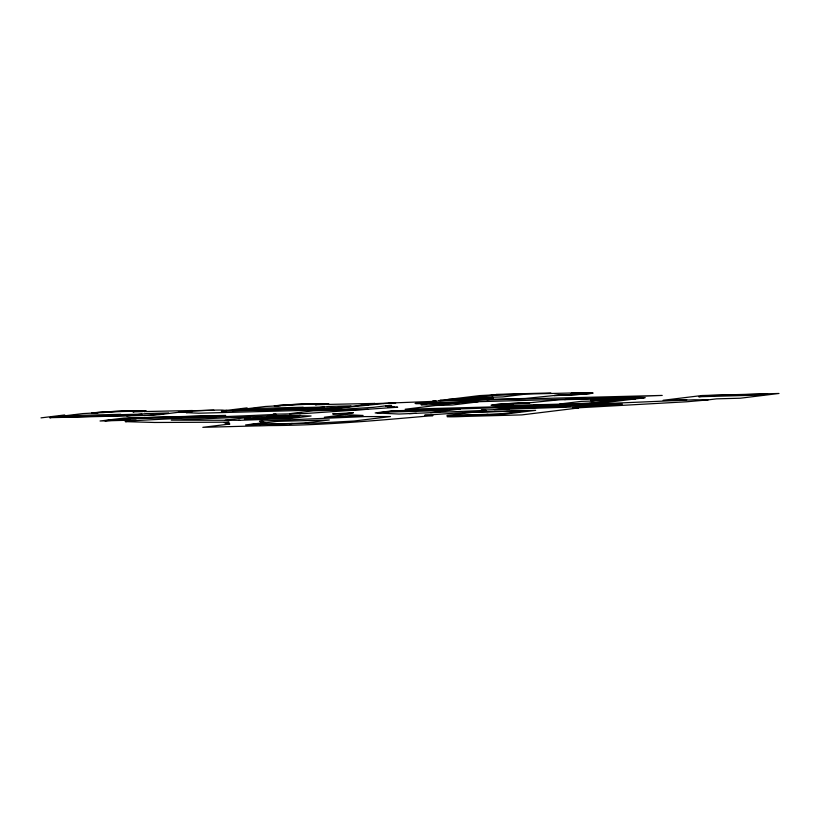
<?xml version="1.0" encoding="UTF-8"?>
<svg xmlns="http://www.w3.org/2000/svg" width="820" height="820" viewBox="0 0 820 820"><rect width="100%" height="100%" fill="white"/><g stroke="black" fill="none" stroke-linecap="round" stroke-linejoin="round"><path stroke-width="1.23" d="M210.443 417.236L225.725 415.371L123.738 418.097L100.04 420.998L136.11 420.035L125.255 421.582M707.824 399.904L694.15 399.781L585.511 404.434L405.131 409.252L459.425 402.599L426.83 404.998L421.019 404.731L426.851 404.014L415.063 403.471L579.504 398.868A16.277 0.564 -2.4 0 0 589.97 398.54L662.211 395.414L432.468 401.267L436.281 401.267L373.899 403.655L341.766 407.581L326.616 408.38M707.793 399.904L686.791 401.769L572.668 408.124L578.428 407.97L521.868 414.899L465.012 416.427A16.277 0.564 -2.4 0 1 447.607 416.734A16.277 0.564 -2.4 0 1 457.119 415.668L504.956 414.11L535.655 410.348L471.479 412.06L424.668 415.227L432.95 415.607C378.184 420.373 323.377 425.498 268.294 425.58L267.043 425.631A16.277 0.564 -2.4 0 1 255.727 425.928L202.817 427.333L229.877 424.012L226.064 423.837L228.975 423.479L224.27 422.771L229.149 422.167L154.662 422.484L126.003 421.654M50.778 417.513L49.835 417.677L149.158 415.351L168.551 412.972L146.165 413.567L126.772 415.945M144.187 415.484L159.326 414.684L192.444 410.523L144.074 411.558A28.485 0.994 -2.4 0 0 129.273 410.871A28.485 0.994 -2.4 0 0 91.84 412.952L103.033 412.655A16.277 0.564 -2.4 0 1 124.425 411.466A16.277 0.564 -2.4 0 1 132.881 411.855L142.085 411.609A26.312 0.922 -2.4 0 0 128.412 410.974A26.312 0.922 -2.4 0 0 93.839 412.901M233.218 410.41L232.265 410.574L331.598 408.247L350.981 405.869L328.594 406.464L309.212 408.842M373.899 403.655L374.883 403.419L326.514 404.455A28.485 0.994 -2.4 0 0 311.702 403.768A28.485 0.994 -2.4 0 0 274.28 405.849L285.473 405.551A16.277 0.564 -2.4 0 1 306.854 404.362A16.277 0.564 -2.4 0 1 315.321 404.752L324.525 404.506A26.312 0.922 -2.4 0 0 310.841 403.87A26.312 0.922 -2.4 0 0 276.268 405.797M441.078 400.314L440.135 400.488L525.169 398.479L553.377 395.609A28.485 0.994 -2.4 0 0 590.8 393.528A28.485 0.994 -2.4 0 0 575.999 392.841L571.15 393.436A16.277 0.564 -2.4 0 1 579.607 393.825A16.277 0.564 -2.4 0 1 558.225 395.014L554.238 395.506A26.312 0.922 -2.4 0 0 588.811 393.579A26.312 0.922 -2.4 0 0 575.138 392.944M573.303 393.169L574.287 392.934L492.338 394.871M510.911 405.111L509.927 405.346L591.876 403.409M643.136 397.956L644.11 397.72L559.045 399.791L530.837 402.661A28.485 0.994 -2.4 0 0 493.414 404.752A28.485 0.994 -2.4 0 0 508.215 405.439L513.064 404.844A16.277 0.564 -2.4 0 1 504.607 404.444A16.277 0.564 -2.4 0 1 525.989 403.255L529.976 402.774A26.312 0.922 -2.4 0 0 495.403 404.69A26.312 0.922 -2.4 0 0 509.076 405.336M41 417.872L64.698 414.971M49.702 417.646L82.922 413.587L98.062 412.788M223.429 410.779L247.127 407.868M232.142 410.543L265.352 406.484L280.502 405.685M225.162 420.209L250.202 417.144M239.942 420.301L171.277 420.158L285.35 415.371L311.098 415.986L290.28 418.538L238.569 420.342M299.659 413.659L301.986 413.382L289.552 413.71L313.25 410.81L367.975 409.344M390.463 406.402L387.573 406.751L394.266 406.577M461.055 399.063L470.752 397.874L493.138 397.269L483.441 398.458M395.875 407.407L397.433 407.212M259.827 424.565L262.41 424.247M289.675 423.766L292.258 423.448M377.21 413.013L395.793 410.738M486.988 399.811L489.714 399.483M516.836 399.012L519.562 398.684M409.446 413.598L416.232 413.28M430.654 412.665L460.471 409.016M564.652 399.596L569.562 398.991M510.265 407.683L494.357 409.631L509.281 409.231L506.698 409.549M458.144 415.145L448.335 416.345M594.5 398.797L600.148 398.1M591.076 401L600.773 399.811M485.706 414.623L488.002 414.346M612.386 400.539L590.841 403.173L559.742 404.004L581.288 401.369L613.462 400.406L623.159 399.217M559.619 407.356L569.961 406.084M679.606 400.519L686.74 399.647L663.114 400.283L701.889 395.527L779 393.467L740.224 398.223L716.588 398.848L706.891 400.037M126.3 421.234C176.238 417.954 226.33 416.898 276.289 414.366L273.132 414.223L304.63 413.557L397.69 407.222L385.82 406.187L391.632 405.469L389.356 405.367L373.438 407.345L338.68 409.477L198.717 413.218L186.14 412.634L191.962 411.917L184.725 411.578M383.811 403.573L337.215 408.278L221.349 411.179L227.16 410.461L223.645 410.256A16.277 0.564 -2.4 0 0 214.696 410.133L213.231 410.174A16.277 0.564 -2.4 0 0 208.577 410.338L188.467 411.127M383.719 403.573L388.454 403.337M388.352 403.348L390.053 403.276M389.951 403.276L390.525 403.255M391.007 403.235L392.114 403.194M391.54 403.214L395.67 403.071M393.169 403.153L393.682 403.132M494.829 394.799L479.679 395.599L438.925 400.58L483.697 399.381L493.394 398.192L448.622 399.391M589.385 403.471L604.535 402.681L645.289 397.7L600.517 398.889L590.82 400.078L635.592 398.889M496.11 394.399L550.825 392.944M415.996 403.512L478.091 401.851L452.24 405.029L436.086 405.459M360.974 405.244L368.559 405.039M324.289 406.997L301.904 407.591L292.207 408.78L314.593 408.186M191.47 410.758L213.856 410.164M178.534 412.337L191.296 411.999M141.86 414.1L119.474 414.694L109.777 415.883L132.163 415.289M533.389 405.336L588.104 403.87M392.739 411.117L447.464 409.651L438.843 410.707L384.119 412.173M267.258 416.375L300.397 415.484M126.218 421.664L125.388 421.603M119.935 415.207L130.739 414.776L119.935 415.207M302.365 408.104L313.168 407.673L302.365 408.104M471.93 398.346L482.734 397.915L471.93 398.346M601.511 400.344L612.325 399.914L601.511 400.344M71.002 415.627L57.543 417.277L107.287 415.945L120.755 414.295L71.002 415.627M112.391 419.84L104.847 420.762L129.806 419.379L112.391 419.84M130.831 418.056L123.287 418.979L212.831 416.591L220.375 415.668L130.831 418.056M253.441 408.524L239.973 410.174L289.716 408.852L303.185 407.202L253.441 408.524M254.026 417.862L244.329 419.051L289.101 417.851L298.798 416.662L254.026 417.862M261.959 421.008L259.468 421.316L263.281 421.49L260.37 421.849L265.075 422.556L245.59 424.944L318.508 422.997L354.107 421.019L390.494 416.55L364.695 416.591L261.959 421.008M277.068 421.377L251.217 424.545L303.451 423.151L329.302 419.983L277.068 421.377M493.373 395.096L471.828 397.741L502.926 396.911L524.472 394.266L493.373 395.096M353.225 412.757L343.293 413.967L332.674 413.895L353.225 412.757M345.466 414.633L324.33 417.226L363.116 415.453L345.466 414.633M439.704 402.989L434.323 403.645L474.524 402.056L439.704 402.989M392.206 410.84L375.17 412.921L399.073 414.038L486.116 410.359L481.186 410.123L568.957 407.099L622.421 404.127L392.206 410.84M472.812 412.275L446.951 415.443L499.195 414.049L525.046 410.881L472.812 412.275M514.048 407.817L509.199 408.411L561.3 406.556L514.048 407.817M707.906 395.619L698.753 396.747L758.449 395.148L767.602 394.03L707.906 395.619"/></g></svg>
